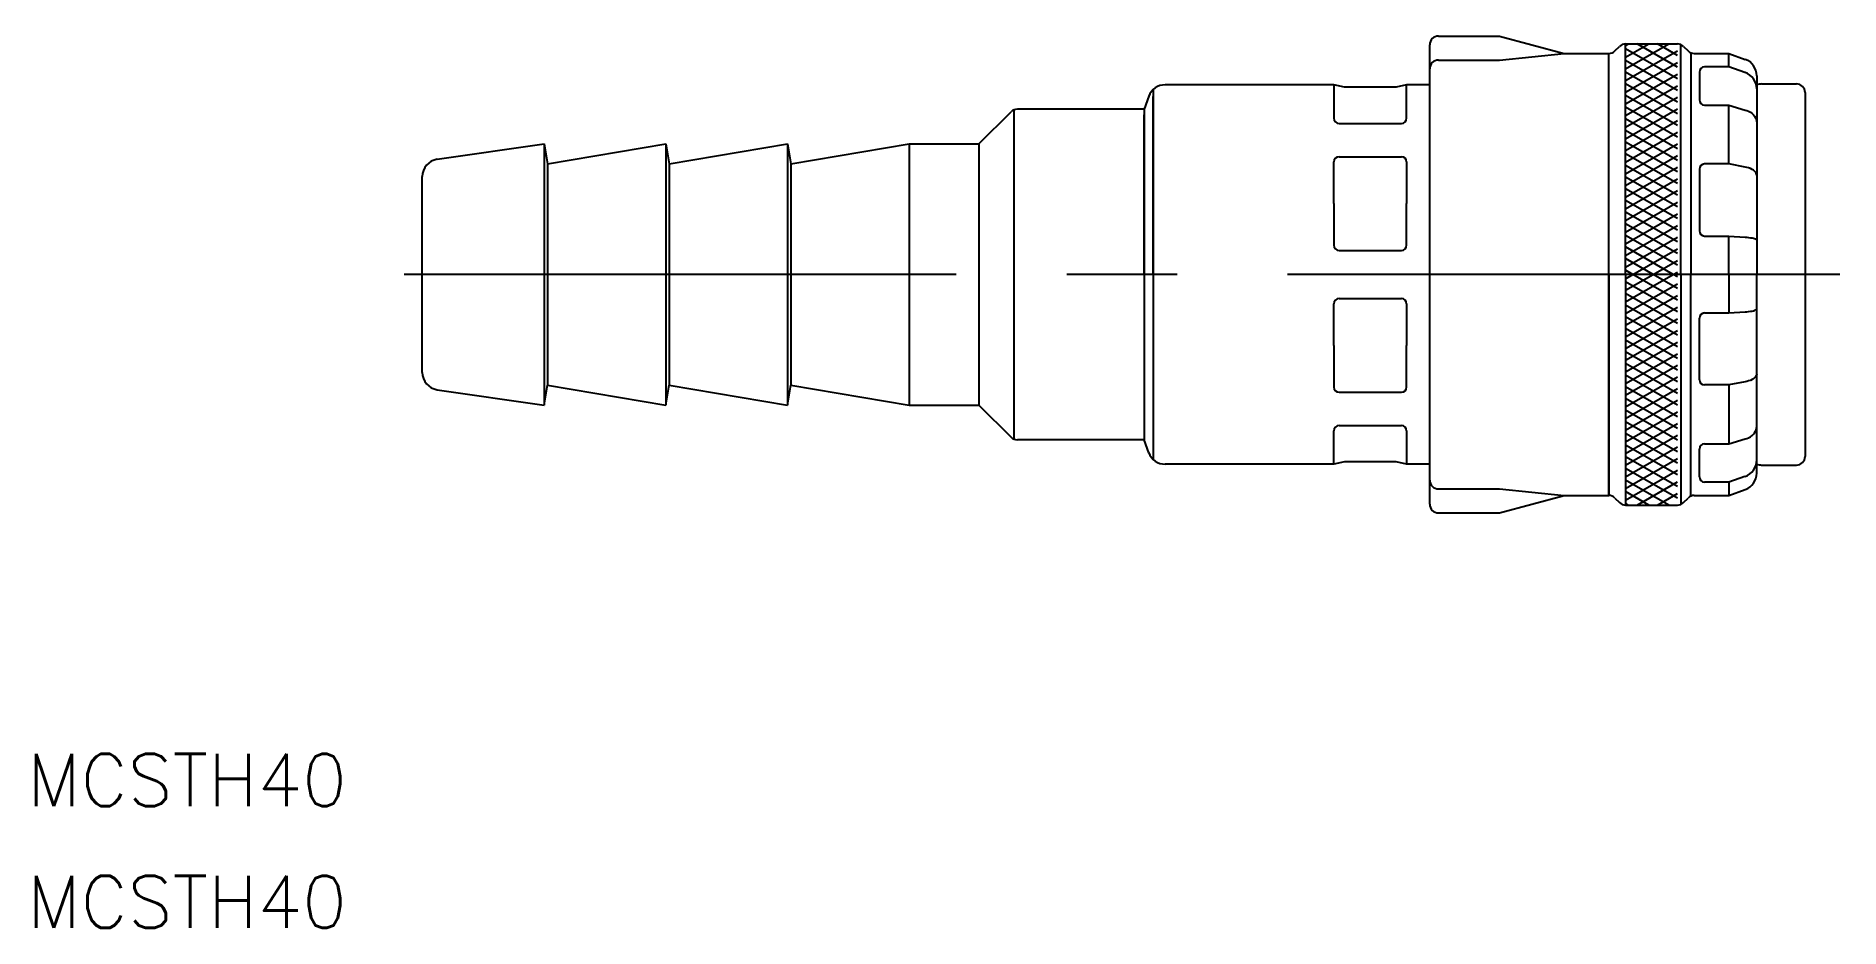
# Model space of a CAD drawing. Extents: x -22 to 82, y -38 to 14.
import ezdxf

# ---------------------------------------------------------------- set-up
doc = ezdxf.new("R2010")
doc.units = 0
doc.linetypes.add('CENTER', pattern=[50.8, 31.75, -6.35, 6.35, -6.35])
doc.layers.get('0').update_dxf_attribs({"linetype": 'CONTINUOUS'})
doc.layers.add('CENTER', color=1, linetype='CENTER')
doc.styles.get("Standard").update_dxf_attribs({"font": 'txt.shx', "height": 3, "bigfont": 'bigfont.shx'})

msp = doc.modelspace()

# ---------------------------------------------------------------- linework, layer by layer
at = {"color": 7, "linetype": 'CONTINUOUS'}
for p, q in [((58.42, 13.7), (61.92, 13.7)), ((61.92, 13.7), (65.65, 12.7)), ((57.92, -13.2), (57.92, 13.2)), ((61.92, 12.32), (65.65, 12.7)), ((65.65, 12.7), (68.21, 12.7)), ((68.21, -12.7), (68.21, 12.7)), ((68.56, 12.85), (68.82, 13.1)), ((69.18, 0), (69.18, 13.25)), ((69.18, 13.25), (72.16, 13.25)), ((69.18, 13.15), (69.35, 13.25)), ((69.18, 12.48), (70.51, 13.25)), ((69.18, 11.81), (71.67, 13.25)), ((72.16, 11.25), (69.18, 12.97)), ((69.18, 11.14), (72.16, 12.86)), ((72.16, 11.92), (69.85, 13.25)), ((72.16, 12.59), (71.01, 13.25)), ((72.35, 0), (72.35, 13.21)), ((72.51, 13.1), (72.77, 12.85)), ((72.92, 12.7), (72.92, 0)), ((73.13, 12.7), (75.12, 12.7)), ((75.12, 11.93), (75.12, 12.7)), ((75.12, 12.7), (76.06, 12.36)), ((57.92, 11.82), (57.92, 11.82)), ((58.42, 12.32), (61.92, 12.32)), ((72.16, 10.58), (69.18, 12.3)), ((69.18, 10.47), (72.16, 12.19)), ((72.16, 9.91), (69.18, 11.63)), ((69.18, 9.8), (72.16, 11.52)), ((73.42, 11.63), (73.42, 10.03)), ((75.12, 11.93), (73.72, 11.93)), ((76.04, 11.6), (75.12, 11.93)), ((76.72, 11.42), (76.72, 0)), ((42.01, 10.61), (42.01, -10.61)), ((52.41, 10.9), (42.71, 10.9)), ((52.41, 10.9), (52.41, 8.98)), ((53.02, 10.77), (52.41, 10.9)), ((55.98, 10.77), (53.02, 10.77)), ((56.59, 10.9), (55.98, 10.77)), ((56.59, 8.98), (56.59, 10.9)), ((57.92, 10.9), (56.59, 10.9)), ((72.16, 9.24), (69.18, 10.96)), ((69.18, 9.13), (72.16, 10.85)), ((77, 10.95), (79, 10.95)), ((79.5, 10.45), (79.5, -10.45)), ((32, 7.5), (33.85, 9.35)), ((34, 9.46), (34, -9.46)), ((41.5, 9.5), (34.21, 9.5)), ((41.77, 10.24), (41.5, 9.5)), ((41.5, 9.5), (41.5, -9.5)), ((42.01, 0), (42.01, 10.22)), ((72.16, 8.57), (69.18, 10.29)), ((69.18, 8.46), (72.16, 10.19)), ((72.16, 7.9), (69.18, 9.62)), ((69.18, 7.79), (72.16, 9.52)), ((73.72, 9.73), (75.12, 9.73)), ((75.12, 6.35), (75.12, 9.73)), ((75.12, 9.73), (76.06, 9.45)), ((76.06, 9.45), (76.14, 9.43)), ((76.14, 9.43), (76.25, 9.38)), ((76.25, 9.38), (76.36, 9.32)), ((41.5, 0), (41.5, 9.17)), ((52.71, 8.68), (56.29, 8.68)), ((72.16, 7.23), (69.18, 8.95)), ((69.18, 7.12), (72.16, 8.85)), ((76.36, 9.32), (76.45, 9.26)), ((76.45, 9.26), (76.53, 9.18)), ((76.53, 9.18), (76.59, 9.1)), ((76.59, 9.1), (76.65, 9.01)), ((76.65, 9.01), (76.69, 8.92)), ((76.69, 8.92), (76.71, 8.83)), ((76.71, 8.83), (76.72, 8.73)), ((0.86, 6.62), (7, 7.5)), ((7, 7.5), (7, -7.5)), ((7, 7.5), (7.19, 6.36)), ((7.19, 6.36), (14, 7.5)), ((14, 7.5), (14, -7.5)), ((14, 7.5), (14.19, 6.36)), ((14.19, 6.36), (21, 7.5)), ((21, 7.5), (21, -7.5)), ((21, 7.5), (21.19, 6.36)), ((21.19, 6.36), (28, 7.5)), ((28, 7.5), (28, -7.5)), ((28, 7.5), (32, 7.5)), ((32, 7.5), (32, -7.5)), ((72.16, 6.56), (69.18, 8.28)), ((69.18, 6.45), (72.16, 8.18)), ((72.16, 5.89), (69.18, 7.61)), ((69.18, 5.78), (72.16, 7.51)), ((7.19, 6.36), (7.19, -6.36)), ((14.19, 6.36), (14.19, -6.36)), ((21.19, 6.36), (21.19, -6.36)), ((52.41, 4.08), (52.41, 6.47)), ((52.71, 6.77), (56.29, 6.77)), ((56.59, 6.47), (56.59, 4.08)), ((72.16, 5.22), (69.18, 6.94)), ((69.18, 5.11), (72.16, 6.84)), ((72.16, 4.55), (69.18, 6.27)), ((75.12, 6.35), (73.72, 6.35)), ((76.06, 6.17), (75.12, 6.35)), ((0, -5.63), (0, 5.63)), ((69.18, 4.44), (72.16, 6.17)), ((72.16, 3.88), (69.18, 5.6)), ((69.18, 3.77), (72.16, 5.5)), ((73.42, 6.05), (73.42, 2.51)), ((76.14, 6.15), (76.06, 6.17)), ((76.25, 6.12), (76.14, 6.15)), ((76.36, 6.09), (76.25, 6.12)), ((76.45, 6.04), (76.36, 6.09)), ((76.53, 5.99), (76.45, 6.04)), ((76.59, 5.94), (76.53, 5.99)), ((76.65, 5.88), (76.59, 5.94)), ((76.69, 5.82), (76.65, 5.88)), ((76.71, 5.76), (76.69, 5.82)), ((76.72, 5.7), (76.71, 5.76)), ((72.16, 3.21), (69.18, 4.93)), ((69.18, 3.1), (72.16, 4.83)), ((72.16, 2.54), (69.18, 4.26)), ((69.18, 2.43), (72.16, 4.16)), ((52.41, 4.08), (52.41, 1.68)), ((56.59, 1.68), (56.59, 4.08)), ((72.16, 1.87), (69.18, 3.59)), ((69.18, 1.76), (72.16, 3.49)), ((72.16, 1.2), (69.18, 2.92)), ((69.18, 1.09), (72.16, 2.82)), ((72.16, 0.53), (69.18, 2.25)), ((69.18, 0.42), (72.16, 2.15)), ((73.72, 2.21), (75.12, 2.21)), ((75.12, 0), (75.12, 2.21)), ((75.12, 2.21), (76.06, 2.14)), ((76.06, 2.14), (76.14, 2.14)), ((76.14, 2.14), (76.25, 2.13)), ((76.25, 2.13), (76.36, 2.11)), ((76.36, 2.11), (76.45, 2.1)), ((76.45, 2.1), (76.53, 2.08)), ((76.53, 2.08), (76.59, 2.06)), ((52.71, 1.38), (56.29, 1.38)), ((71.92, 0), (69.18, 1.58)), ((69.6, 0), (72.16, 1.48)), ((76.59, 2.06), (76.65, 2.04)), ((76.65, 2.04), (76.69, 2.02)), ((76.69, 2.02), (76.71, 2)), ((76.71, 2), (76.72, 1.98)), ((68.21, 0), (68.21, -12.7)), ((70.76, 0), (69.18, 0.91)), ((69.6, 0), (69.18, 0.25)), ((69.18, 0), (69.18, -13.25)), ((69.18, -0.25), (69.6, 0)), ((69.18, -0.91), (70.76, 0)), ((69.18, -1.58), (71.92, 0)), ((70.76, 0), (72.16, 0.81)), ((71.92, 0), (72.16, 0.14)), ((72.16, -0.14), (71.92, 0)), ((72.35, 0), (72.35, -13.21)), ((72.92, -12.7), (72.92, 0)), ((75.12, 0), (75.12, -2.21)), ((76.72, -11.42), (76.72, 0)), ((72.16, -2.15), (69.18, -0.42)), ((69.18, -2.25), (72.16, -0.53)), ((72.16, -1.48), (69.6, 0)), ((72.16, -0.81), (70.76, 0)), ((52.41, -4.08), (52.41, -1.68)), ((52.71, -1.38), (56.29, -1.38)), ((56.59, -1.68), (56.59, -4.08)), ((72.16, -2.82), (69.18, -1.09)), ((69.18, -2.92), (72.16, -1.2)), ((72.16, -3.49), (69.18, -1.76)), ((69.18, -3.59), (72.16, -1.87)), ((76.53, -2.08), (76.59, -2.06)), ((76.59, -2.06), (76.65, -2.04)), ((76.65, -2.04), (76.69, -2.02)), ((76.69, -2.02), (76.71, -2)), ((76.71, -2), (76.72, -1.98)), ((72.16, -4.16), (69.18, -2.43)), ((69.18, -4.26), (72.16, -2.54)), ((72.16, -4.83), (69.18, -3.1)), ((73.42, -6.05), (73.42, -2.51)), ((73.72, -2.21), (75.12, -2.21)), ((75.12, -2.21), (76.06, -2.14)), ((76.06, -2.14), (76.14, -2.14)), ((76.14, -2.14), (76.25, -2.13)), ((76.25, -2.13), (76.36, -2.11)), ((76.36, -2.11), (76.45, -2.1)), ((76.45, -2.1), (76.53, -2.08)), ((52.41, -4.08), (52.41, -6.47)), ((56.59, -6.47), (56.59, -4.08)), ((69.18, -4.93), (72.16, -3.21)), ((72.16, -5.5), (69.18, -3.77)), ((69.18, -5.6), (72.16, -3.88)), ((72.16, -6.17), (69.18, -4.44)), ((69.18, -6.27), (72.16, -4.55)), ((72.16, -6.84), (69.18, -5.11)), ((69.18, -6.94), (72.16, -5.22)), ((72.16, -7.51), (69.18, -5.78)), ((69.18, -7.61), (72.16, -5.89)), ((76.06, -6.17), (75.12, -6.35)), ((76.14, -6.15), (76.06, -6.17)), ((76.25, -6.12), (76.14, -6.15)), ((76.36, -6.09), (76.25, -6.12)), ((76.45, -6.04), (76.36, -6.09)), ((76.53, -5.99), (76.45, -6.04)), ((76.59, -5.94), (76.53, -5.99)), ((76.65, -5.88), (76.59, -5.94)), ((76.69, -5.82), (76.65, -5.88)), ((76.71, -5.76), (76.69, -5.82)), ((76.72, -5.7), (76.71, -5.76)), ((0.86, -6.62), (7, -7.5)), ((7, -7.5), (7.19, -6.36)), ((7.19, -6.36), (14, -7.5)), ((14, -7.5), (14.19, -6.36)), ((14.19, -6.36), (21, -7.5)), ((21, -7.5), (21.19, -6.36)), ((21.19, -6.36), (28, -7.5)), ((52.71, -6.77), (56.29, -6.77)), ((72.16, -8.18), (69.18, -6.45)), ((69.18, -8.28), (72.16, -6.56)), ((72.16, -8.85), (69.18, -7.12)), ((69.18, -8.95), (72.16, -7.23)), ((75.12, -6.35), (73.72, -6.35)), ((75.12, -6.35), (75.12, -9.73)), ((28, -7.5), (32, -7.5)), ((32, -7.5), (33.85, -9.35)), ((72.16, -9.52), (69.18, -7.79)), ((69.18, -9.62), (72.16, -7.9)), ((52.41, -10.9), (52.41, -8.98)), ((52.71, -8.68), (56.29, -8.68)), ((56.59, -8.98), (56.59, -10.9)), ((72.16, -10.19), (69.18, -8.46)), ((69.18, -10.29), (72.16, -8.57)), ((72.16, -10.85), (69.18, -9.13)), ((69.18, -10.96), (72.16, -9.24)), ((76.25, -9.38), (76.36, -9.32)), ((76.36, -9.32), (76.45, -9.26)), ((76.45, -9.26), (76.53, -9.18)), ((76.53, -9.18), (76.59, -9.1)), ((76.59, -9.1), (76.65, -9.01)), ((76.65, -9.01), (76.69, -8.92)), ((76.69, -8.92), (76.71, -8.83)), ((76.71, -8.83), (76.72, -8.73)), ((41.5, -9.5), (34.21, -9.5)), ((41.77, -10.24), (41.5, -9.5)), ((72.16, -11.52), (69.18, -9.8)), ((69.18, -11.63), (72.16, -9.91)), ((73.42, -11.63), (73.42, -10.03)), ((73.72, -9.73), (75.12, -9.73)), ((75.12, -9.73), (76.06, -9.45)), ((76.06, -9.45), (76.14, -9.43)), ((76.14, -9.43), (76.25, -9.38)), ((52.41, -10.9), (42.71, -10.9)), ((53.02, -10.77), (52.41, -10.9)), ((55.98, -10.77), (53.02, -10.77)), ((56.59, -10.9), (55.98, -10.77)), ((57.92, -10.9), (56.59, -10.9)), ((72.16, -12.19), (69.18, -10.47)), ((69.18, -12.3), (72.16, -10.58)), ((72.16, -12.86), (69.18, -11.14)), ((69.18, -12.97), (72.16, -11.25)), ((77, -10.95), (79, -10.95)), ((57.92, -11.82), (57.92, -11.82)), ((58.42, -12.32), (61.92, -12.32)), ((61.92, -12.32), (65.65, -12.7)), ((71.67, -13.25), (69.18, -11.81)), ((69.85, -13.25), (72.16, -11.92)), ((75.12, -11.93), (73.72, -11.93)), ((76.04, -11.6), (75.12, -11.93)), ((75.12, -11.93), (75.12, -12.7)), ((75.12, -12.7), (76.06, -12.36)), ((61.92, -13.7), (65.65, -12.7)), ((65.65, -12.7), (68.21, -12.7)), ((68.56, -12.85), (68.82, -13.1)), ((70.51, -13.25), (69.18, -12.48)), ((69.35, -13.25), (69.18, -13.15)), ((69.18, -13.25), (72.16, -13.25)), ((71.01, -13.25), (72.16, -12.59)), ((72.51, -13.1), (72.77, -12.85)), ((73.13, -12.7), (75.12, -12.7)), ((58.42, -13.7), (61.92, -13.7))]:
    msp.add_line(p, q, dxfattribs=at)
for centre, radius, start, end in [((58.42, 13.2), 0.5, 90, 180), ((68.21, 13.2), 0.5, 270, 315), ((69.18, 12.75), 0.5, 90, 135), ((72.16, 12.75), 0.5, 45, 90), ((73.13, 13.2), 0.5, 225, 270), ((58.42, 11.82), 0.5, 90, 180), ((73.72, 11.63), 0.3, 90, 180), ((75.72, 10.66), 1, 0, 71.1183), ((75.72, 11.42), 1, 0, 70), ((42.71, 9.9), 1, 90, 160), ((77, 10.25), 0.7, 90, 113.7232), ((79, 10.45), 0.5, 0, 90), ((34.21, 9), 0.5, 90, 135), ((73.72, 10.03), 0.3, 180, 270), ((52.71, 8.98), 0.3, 180, 270), ((56.29, 8.98), 0.3, 270, 0), ((1, 5.63), 1, 98.1301, 180), ((52.71, 6.47), 0.3, 90, 180), ((56.29, 6.47), 0.3, 0, 90), ((73.72, 6.05), 0.3, 90, 180), ((73.72, 2.51), 0.3, 180, 270), ((52.71, 1.68), 0.3, 180, 270), ((56.29, 1.68), 0.3, 270, 0), ((52.71, -1.68), 0.3, 90, 180), ((56.29, -1.68), 0.3, 0, 90), ((73.72, -2.51), 0.3, 90, 180), ((1, -5.63), 1, 180, 261.8699), ((73.72, -6.05), 0.3, 180, 270), ((52.71, -6.47), 0.3, 180, 270), ((56.29, -6.47), 0.3, 270, 0), ((52.71, -8.98), 0.3, 90, 180), ((56.29, -8.98), 0.3, 0, 90), ((34.21, -9), 0.5, 225, 270), ((42.71, -9.9), 1, 200, 270), ((73.72, -10.03), 0.3, 90, 180), ((75.72, -10.66), 1, 288.8817, 0), ((77, -10.25), 0.7, 246.2768, 270), ((79, -10.45), 0.5, 270, 0), ((58.42, -11.82), 0.5, 180, 270), ((73.72, -11.63), 0.3, 180, 270), ((75.72, -11.42), 1, 290, 0), ((58.42, -13.2), 0.5, 180, 270), ((68.21, -13.2), 0.5, 45, 90), ((69.18, -12.75), 0.5, 225, 270), ((72.16, -12.75), 0.5, 270, 315), ((73.13, -13.2), 0.5, 90, 135)]:
    msp.add_arc(centre, radius, start, end, dxfattribs=at)
at = {"layer": 'CENTER', "color": 1, "linetype": 'CENTER'}
msp.add_line((81.5, 0), (-2, 0), dxfattribs=at)

# ---------------------------------------------------------------- texts
at = {"color": 7, "linetype": 'CONTINUOUS'}
for p in [(-22.72, -30.55), (-22.72, -37.55)]:
    msp.add_text('MCSTH40', height=3, dxfattribs=at).set_placement(p)

doc.saveas('drawing.dxf')
